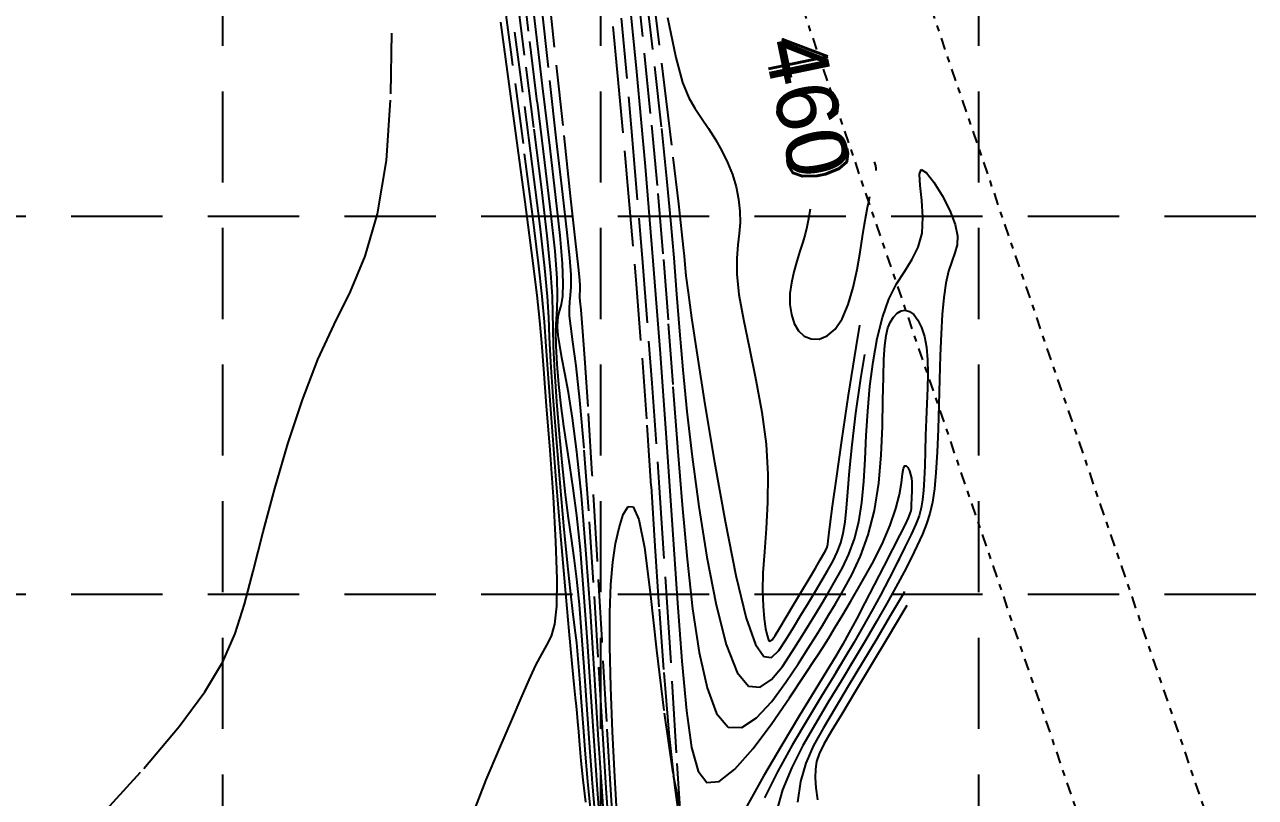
# Model space of a CAD drawing. Extents: x 6153 to 10142, y 8557 to 11052.
# Drawn here: x 8550.5 to 8753.2, y 9273.2 to 9400.5 of the extents above; entities that cross this region are included whole.
import ezdxf
from ezdxf.enums import TextEntityAlignment as Align

# ---------------------------------------------------------------- set-up
doc = ezdxf.new("R2010")
doc.units = 0
doc.header["$LTSCALE"] = 40
doc.header["$MEASUREMENT"] = 0
for name, pattern in [('DASH__25', [0.325, 0.25, -0.075]), ('ESMT', [0.16, 0.025, -0.03, 0.05, -0.03, 0.025]), ('HIDDEN', [0.375, 0.25, -0.125])]:
    doc.linetypes.add(name, pattern=pattern)
for name, color, linetype in [('EX-ESMT', 1, 'ESMT'), ('GRID', 254, 'HIDDEN'), ('TOPO_CON_100SC', 14, 'DASH__25'), ('TOPO_ICON_100SC', 15, 'CONTINUOUS')]:
    doc.layers.add(name, color=color, linetype=linetype)
doc.styles.add('SEG_LABEL', font='simplex1')
doc.styles.get("Standard").update_dxf_attribs({"font": 'ARIAL.TTF'})

msp = doc.modelspace()

# ---------------------------------------------------------------- linework, layer by layer
at = {"layer": 'EX-ESMT', "color": 0, "linetype": 'ESMT', "flags": 128}
for points in [[(8795.05, 9062.12), (8667.65, 9435.43), (8584.83, 9906.4)], [(8816.18, 9062.12), (8687.08, 9440.42), (8605.22, 9905.94)]]:
    msp.add_lwpolyline(points, dxfattribs=at)
at = {"layer": 'GRID', "color": 252, "linetype": 'HIDDEN', "ltscale": 1.5}
for p, q in [((8583.11, 10987.02), (8583.11, 8808.56)), ((8645.35, 10987.02), (8645.35, 8808.56)), ((8707.58, 10987.02), (8707.58, 8808.56)), ((6218.22, 9368.94), (10076.73, 9368.94)), ((6218.22, 9306.7), (10076.73, 9306.7))]:
    msp.add_line(p, q, dxfattribs=at)
at = {"layer": 'TOPO_CON_100SC', "color": 5, "linetype": 'DASH__25'}
for points in [[(8647.57, 9266.36), (8647.06, 9274.48), (8646.39, 9285.75), (8645.6, 9299.11), (8644.78, 9313.15), (8643.98, 9326.46), (8643.29, 9337.62), (8642.76, 9345.58), (8642.39, 9350.66), (8642.14, 9353.56), (8642, 9354.96), (8641.94, 9355.55), (8641.93, 9355.91), (8641.95, 9356.21), (8641.99, 9356.53), (8642.01, 9356.93), (8642, 9357.49), (8641.93, 9358.43), (8641.7, 9360.57), (8641.23, 9364.88), (8640.42, 9372.32), (8639.17, 9383.88), (8637.45, 9400), (8635.41, 9419.12)], [(8645.25, 9269.39), (8644.78, 9275.3), (8644.28, 9282.52), (8643.75, 9290.59), (8643.19, 9298.93), (8642.62, 9306.92), (8642.03, 9313.98), (8641.44, 9319.66), (8640.87, 9324.18), (8640.31, 9327.89), (8639.78, 9331.16), (8639.3, 9334.36), (8638.86, 9337.75), (8638.5, 9341.22), (8638.22, 9344.57), (8638.05, 9347.6), (8638.01, 9350.1), (8638.1, 9351.99), (8638.22, 9353.7), (8638.29, 9355.77), (8638.21, 9358.76), (8637.86, 9363.22), (8637.17, 9369.57), (8636.18, 9377.82), (8634.94, 9387.82), (8633.5, 9399.45), (8631.93, 9412.59)], [(8646.1, 9413.17), (8648.08, 9392.65), (8649.8, 9374.01), (8651.16, 9358.46), (8652.18, 9345.58), (8652.99, 9334.54), (8653.66, 9324.49), (8654.3, 9314.59), (8654.99, 9304.24), (8655.75, 9293.78), (8656.61, 9283.77), (8657.56, 9274.79), (8658.62, 9267.42)], [(8642.92, 9272.42), (8642.5, 9276.11), (8642.18, 9279.26), (8641.94, 9281.86), (8641.77, 9284), (8641.63, 9285.71), (8641.52, 9287.08), (8641.4, 9288.23), (8641.25, 9289.63), (8641.02, 9291.8), (8640.68, 9295.28), (8640.19, 9300.6), (8639.54, 9308.05), (8638.78, 9316.9), (8638.01, 9326.21), (8637.31, 9334.99), (8636.76, 9342.29), (8636.4, 9347.52), (8636.13, 9351.57), (8635.76, 9355.71), (8635.16, 9361.2), (8634.15, 9369.32), (8632.64, 9380.91), (8630.75, 9395.15), (8628.67, 9410.79)], [(8644.47, 9270.4), (8644.02, 9275.57), (8643.58, 9281.43), (8643.15, 9287.68), (8642.72, 9293.95), (8642.29, 9299.85), (8641.86, 9305.01), (8641.43, 9309.18), (8640.99, 9312.66), (8640.55, 9315.86), (8640.08, 9319.2), (8639.59, 9323.11), (8639.09, 9327.85), (8638.59, 9333.12), (8638.15, 9338.45), (8637.8, 9343.4), (8637.59, 9347.5), (8637.53, 9350.5), (8637.52, 9352.99), (8637.45, 9355.75), (8637.19, 9359.57), (8636.62, 9365.25), (8635.66, 9373.35), (8634.37, 9383.59), (8632.85, 9395.48), (8631.2, 9408.5)], [(8646.8, 9267.37), (8646.3, 9274.75), (8645.69, 9284.68), (8644.97, 9296.34), (8644.2, 9308.62), (8643.41, 9320.45), (8642.64, 9330.73), (8641.94, 9338.63), (8641.32, 9344.32), (8640.81, 9348.24), (8640.45, 9350.84), (8640.25, 9352.56), (8640.22, 9353.8), (8640.31, 9354.85), (8640.43, 9355.94), (8640.51, 9357.34), (8640.49, 9359.28), (8640.27, 9362.09), (8639.83, 9366.29), (8639.13, 9372.52), (8638.11, 9381.37), (8636.76, 9393.45), (8635.06, 9408.99)], [(8651.2, 9408.49), (8652.55, 9395.83), (8653.73, 9383.97), (8654.77, 9372.72), (8655.69, 9361.85), (8656.51, 9351.21), (8657.27, 9340.86), (8658.01, 9330.88), (8658.77, 9321.39), (8659.59, 9312.48), (8660.51, 9304.29), (8661.59, 9297.1), (8662.89, 9291.25), (8664.46, 9287.05), (8666.36, 9284.82), (8668.6, 9284.73), (8671.05, 9286.33), (8673.53, 9289.03), (8675.88, 9292.21), (8677.92, 9295.29), (8679.53, 9297.79), (8680.81, 9299.81), (8681.88, 9301.55), (8682.9, 9303.23), (8684.01, 9305.09), (8685.31, 9307.29), (8686.73, 9309.91), (8688.13, 9312.97), (8689.41, 9316.48), (8690.44, 9320.49), (8691.14, 9324.96), (8691.55, 9329.66), (8691.57, 9329.97)], [(8652.74, 9406.37), (8654.22, 9393.6), (8655.36, 9383.4), (8656.22, 9375.17), (8656.87, 9368.27), (8657.4, 9362.1), (8657.86, 9356.1), (8658.34, 9350.01), (8658.88, 9343.64), (8659.55, 9336.8), (8660.42, 9329.31), (8661.52, 9321.12), (8662.86, 9312.77), (8664.38, 9304.97), (8666.05, 9298.41), (8667.85, 9293.78), (8669.73, 9291.56), (8671.64, 9291.38), (8673.51, 9292.66), (8675.28, 9294.81), (8676.9, 9297.24), (8678.32, 9299.49), (8679.58, 9301.52), (8680.73, 9303.41), (8681.82, 9305.23), (8682.92, 9307.06), (8684.05, 9308.98), (8685.18, 9311.04), (8686.23, 9313.3), (8687.16, 9315.81), (8687.88, 9318.63), (8688.38, 9321.79), (8688.69, 9325.25), (8688.9, 9328.96), (8689.09, 9332.85), (8689.33, 9336.87), (8689.69, 9340.95), (8689.71, 9341.06)], [(8653.78, 9407.07), (8655.8, 9390.56), (8657.24, 9378.7), (8658.17, 9370.98), (8658.7, 9366.36), (8658.97, 9363.83), (8659.11, 9362.35), (8659.22, 9360.98), (8659.4, 9359.16), (8659.75, 9356.4), (8660.33, 9352.22), (8661.25, 9346.14), (8662.54, 9337.95), (8664.12, 9328.44), (8665.86, 9318.7), (8667.65, 9309.78), (8669.34, 9302.74), (8670.86, 9298.39), (8672.23, 9296.43), (8673.48, 9296.29), (8674.68, 9297.4), (8675.88, 9299.19), (8677.11, 9301.19), (8678.35, 9303.24), (8679.58, 9305.27), (8680.74, 9307.22), (8681.83, 9309.04), (8682.79, 9310.67), (8683.63, 9312.17), (8684.33, 9313.64), (8684.9, 9315.14), (8685.32, 9316.77), (8685.61, 9318.62), (8685.83, 9320.84), (8686.04, 9323.58), (8686.32, 9327.02), (8686.75, 9331.3), (8687.38, 9336.49), (8688.2, 9342.23), (8688.85, 9346.2)], [(8544.89, 9251.39), (8554.37, 9261.07), (8562.87, 9269.99), (8570.16, 9277.99), (8576, 9284.89), (8580.23, 9290.63), (8583.16, 9295.58), (8585.19, 9300.22), (8586.71, 9305.04), (8588.14, 9310.5), (8589.79, 9316.95), (8591.72, 9324.09), (8593.89, 9331.49), (8596.27, 9338.72), (8598.83, 9345.34), (8601.52, 9351.11), (8604.17, 9356.56), (8606.61, 9362.4), (8608.65, 9369.35), (8610.09, 9378.12), (8610.83, 9389.13), (8611.05, 9401.59)], [(8643.7, 9271.41), (8643.26, 9275.84), (8642.88, 9280.34), (8642.55, 9284.77), (8642.24, 9288.97), (8641.96, 9292.78), (8641.69, 9296.04), (8641.42, 9298.71), (8641.12, 9301.14), (8640.78, 9303.83), (8640.38, 9307.24), (8639.89, 9311.85), (8639.31, 9317.95), (8638.69, 9325.01), (8638.08, 9332.33), (8637.56, 9339.19), (8637.18, 9344.9), (8636.97, 9349.01), (8636.82, 9352.28), (8636.61, 9355.73), (8636.18, 9360.39), (8635.39, 9367.29), (8634.15, 9377.13), (8632.56, 9389.37), (8630.76, 9403.13)], [(8648.76, 9401.58), (8650.57, 9381.6), (8652.27, 9361.35), (8653.8, 9341.44), (8655.13, 9322.55), (8656.27, 9305.36), (8657.2, 9290.56), (8657.93, 9278.81), (8658.47, 9270.6)], [(8656.4, 9401.67), (8657.72, 9395.08), (8658.84, 9390.96), (8659.87, 9388.46), (8660.89, 9386.75), (8661.99, 9385.1), (8663.13, 9383.39), (8664.26, 9381.6), (8665.32, 9379.75), (8666.27, 9377.82), (8667.05, 9375.83), (8667.66, 9373.8), (8668.08, 9371.78), (8668.3, 9369.81), (8668.33, 9367.91), (8668.18, 9366.1), (8667.96, 9364.22), (8667.79, 9362.05), (8667.81, 9359.4), (8668.14, 9356.08), (8668.87, 9351.95), (8669.86, 9347.17), (8670.94, 9342), (8671.92, 9336.66), (8672.61, 9331.4), (8672.9, 9326.42), (8672.86, 9321.78), (8672.63, 9317.51), (8672.33, 9313.65), (8672.09, 9310.22), (8672.02, 9307.24), (8672.11, 9304.72), (8672.29, 9302.65), (8672.52, 9301.04), (8672.77, 9299.88), (8672.98, 9299.17), (8673.23, 9298.93), (8673.58, 9299.17), (8674.1, 9299.9), (8674.85, 9301.15), (8675.89, 9302.89), (8677.12, 9304.95), (8678.42, 9307.13), (8679.67, 9309.22), (8680.73, 9311.01), (8681.53, 9312.36), (8682.08, 9313.3), (8682.43, 9313.97), (8682.64, 9314.47), (8682.76, 9314.91), (8682.85, 9315.46), (8682.96, 9316.43), (8683.17, 9318.21), (8683.56, 9321.19), (8684.17, 9325.73), (8685.07, 9332.02), (8686.18, 9339.49), (8687.42, 9347.33), (8688.04, 9351.02)], [(8679.11, 9300.77), (8679.58, 9301.52), (8680.73, 9303.41), (8681.82, 9305.23), (8682.92, 9307.06), (8684.05, 9308.98), (8685.18, 9311.04), (8686.23, 9313.3), (8687.16, 9315.81), (8687.88, 9318.63), (8688.38, 9321.79), (8688.69, 9325.25), (8688.9, 9328.96), (8689.09, 9332.85), (8689.33, 9336.87), (8689.69, 9340.95), (8690.21, 9344.97), (8690.89, 9348.8), (8691.76, 9352.29), (8692.83, 9355.32), (8694.09, 9357.82), (8695.42, 9359.93), (8696.66, 9361.87), (8697.66, 9363.88), (8698.28, 9366.14), (8698.41, 9368.8), (8698.23, 9371.56), (8697.97, 9374.04), (8697.87, 9375.86), (8698.16, 9376.63), (8698.99, 9376.11), (8700.21, 9374.55), (8701.57, 9372.35), (8702.83, 9369.9), (8703.74, 9367.6), (8704.12, 9365.75), (8704.06, 9364.24), (8703.7, 9362.9), (8703.18, 9361.52), (8702.64, 9359.92), (8702.2, 9357.94), (8701.86, 9355.56), (8701.61, 9352.77), (8701.42, 9349.58), (8701.27, 9346), (8701.15, 9342.06), (8701.03, 9337.95), (8700.91, 9333.88), (8700.76, 9330.07), (8700.56, 9326.74), (8700.31, 9324.03), (8699.99, 9321.84), (8699.56, 9319.98), (8699.02, 9318.29), (8698.33, 9316.58), (8697.5, 9314.71), (8696.5, 9312.64), (8695.33, 9310.36), (8693.99, 9307.86), (8692.48, 9305.15), (8690.79, 9302.21), (8688.96, 9299.08), (8687.01, 9295.79), (8686.52, 9294.98)], [(8679.53, 9297.79), (8680.81, 9299.81), (8681.88, 9301.55), (8682.9, 9303.23), (8684.01, 9305.09), (8685.31, 9307.29), (8686.73, 9309.91), (8688.13, 9312.97), (8689.41, 9316.48), (8690.44, 9320.49), (8691.14, 9324.96), (8691.55, 9329.66), (8691.76, 9334.33), (8691.85, 9338.68), (8691.91, 9342.44), (8692, 9345.41), (8692.14, 9347.66), (8692.36, 9349.33), (8692.67, 9350.58), (8693.07, 9351.55), (8693.57, 9352.34), (8694.16, 9352.96), (8694.82, 9353.35), (8695.51, 9353.47), (8696.22, 9353.28), (8696.92, 9352.74), (8697.59, 9351.85), (8698.18, 9350.65), (8698.66, 9349.15), (8699, 9347.36), (8699.19, 9345.31), (8699.23, 9343.05), (8699.19, 9340.62), (8699.09, 9338.07), (8698.97, 9335.45), (8698.87, 9332.83), (8698.79, 9330.26), (8698.71, 9327.84), (8698.62, 9325.65), (8698.51, 9323.77), (8698.37, 9322.23), (8698.14, 9320.91), (8697.78, 9319.63), (8697.25, 9318.23), (8696.49, 9316.54), (8695.47, 9314.42), (8694.24, 9311.96), (8692.87, 9309.3), (8691.43, 9306.56), (8689.97, 9303.86), (8688.55, 9301.31), (8687.09, 9298.78), (8685.53, 9296.14), (8684.11, 9293.78)], [(8648.07, 9269.84), (8647.7, 9276.64), (8647.34, 9284.02), (8647.05, 9291.37), (8646.89, 9298.09), (8646.89, 9303.7), (8647.06, 9308.27), (8647.38, 9311.99), (8647.84, 9315.05), (8648.42, 9317.63), (8649.1, 9319.81), (8649.88, 9321.15), (8650.73, 9321.07), (8651.63, 9319.01), (8652.56, 9314.4), (8653.51, 9306.96), (8654.56, 9297.49), (8655.8, 9287.09), (8657.31, 9276.85), (8659.18, 9267.87)], [(8694.5, 9312.48), (8694.24, 9311.96), (8692.87, 9309.3), (8691.43, 9306.56), (8689.97, 9303.86), (8688.55, 9301.31), (8687.09, 9298.78), (8685.53, 9296.14), (8683.78, 9293.22), (8681.75, 9289.88), (8679.41, 9286.03), (8676.92, 9281.81), (8674.5, 9277.44), (8672.36, 9273.13)], [(8694.97, 9309.68), (8693.99, 9307.86), (8692.48, 9305.15), (8690.79, 9302.21), (8688.96, 9299.08), (8687.01, 9295.79), (8684.96, 9292.39), (8682.85, 9288.9), (8680.72, 9285.37), (8678.67, 9281.79), (8676.83, 9278.16), (8675.31, 9274.49), (8674.25, 9270.76)], [(8695.39, 9307.15), (8694.98, 9306.43), (8693.04, 9303.11), (8690.82, 9299.37), (8688.48, 9295.44), (8686.14, 9291.55), (8683.95, 9287.92), (8682.03, 9284.71), (8680.42, 9281.76), (8679.16, 9278.88), (8678.27, 9275.85), (8677.78, 9272.45)], [(8695.78, 9304.84), (8695.28, 9304.01), (8692.69, 9299.67), (8689.95, 9295.1), (8687.32, 9290.72), (8685.05, 9286.94), (8683.33, 9284.07), (8682.13, 9281.98), (8681.36, 9280.41), (8680.92, 9279.12), (8680.73, 9277.87), (8680.71, 9276.45), (8680.82, 9274.78), (8681.05, 9272.85)]]:
    msp.add_lwpolyline(points, dxfattribs=at)
at = {"layer": 'TOPO_ICON_100SC', "color": 5, "linetype": 'Continuous', "flags": 128}
for points in [[(8649.74, 9408.2), (8651.25, 9392.76), (8652.67, 9377.16), (8653.98, 9361.6), (8655.16, 9346.33), (8656.2, 9331.7), (8657.14, 9318.12), (8657.98, 9305.97), (8658.76, 9295.64), (8659.5, 9287.46), (8660.33, 9281.43), (8661.41, 9277.53), (8662.87, 9275.68), (8664.86, 9275.85), (8667.46, 9277.89), (8670.46, 9281.28), (8673.56, 9285.39), (8676.48, 9289.62), (8678.95, 9293.34), (8680.75, 9296.1), (8682.03, 9298.09), (8683.03, 9299.68), (8683.98, 9301.24), (8685.11, 9303.11), (8686.58, 9305.57), (8688.28, 9308.51), (8690.04, 9311.7), (8691.69, 9314.95), (8693.05, 9318.04), (8693.98, 9320.79), (8694.56, 9323.14), (8694.88, 9325.05), (8695.07, 9326.5), (8695.22, 9327.44), (8695.43, 9327.86), (8695.68, 9327.86), (8695.95, 9327.55), (8696.2, 9327.03), (8696.4, 9326.41), (8696.53, 9325.8), (8696.59, 9325.2), (8696.6, 9324.6), (8696.59, 9324.01), (8696.57, 9323.42), (8696.55, 9322.83), (8696.53, 9322.25), (8696.51, 9321.71), (8696.49, 9321.22), (8696.46, 9320.79), (8696.42, 9320.43), (8696.29, 9319.98), (8696, 9319.29), (8695.48, 9318.18), (8694.64, 9316.49), (8693.44, 9314.13), (8691.99, 9311.29), (8690.42, 9308.24), (8688.87, 9305.25), (8687.47, 9302.58), (8686.3, 9300.41), (8685.23, 9298.49), (8684.06, 9296.48), (8682.59, 9294.06), (8680.64, 9290.86), (8678.1, 9286.69), (8675.17, 9281.84), (8672.17, 9276.72), (8669.41, 9271.76)], [(8646.02, 9268.38), (8645.54, 9275.02), (8644.98, 9283.6), (8644.35, 9293.5), (8643.67, 9303.9), (8642.94, 9313.99), (8642.2, 9322.94), (8641.46, 9330.14), (8640.74, 9335.7), (8640.07, 9339.92), (8639.48, 9343.13), (8639, 9345.61), (8638.64, 9347.65), (8638.4, 9349.33), (8638.29, 9350.7), (8638.3, 9351.8), (8638.43, 9352.7), (8638.66, 9353.48), (8638.92, 9354.41), (8639.14, 9355.79), (8639.22, 9357.95), (8639.09, 9361.18), (8638.68, 9365.8), (8637.99, 9372.04), (8637.03, 9380.17), (8635.81, 9390.41), (8634.34, 9403.02)], [(8624.36, 9270.58), (8626.54, 9276.13), (8628.76, 9281.37), (8630.68, 9285.86), (8632.26, 9289.57), (8633.58, 9292.59), (8634.69, 9294.99), (8635.66, 9296.84), (8636.52, 9298.3), (8637.26, 9299.77), (8637.82, 9301.75), (8638.16, 9304.72), (8638.23, 9309.16), (8638.01, 9315.36), (8637.58, 9322.72), (8637.03, 9330.44), (8636.47, 9337.72), (8636, 9343.76), (8635.66, 9348.12), (8635.35, 9351.74), (8634.9, 9355.95), (8634.14, 9362.05), (8632.92, 9371.35), (8631.13, 9384.69), (8628.94, 9400.92)], [(8690.75, 9376.51), (8690.74, 9376.61), (8690.74, 9376.72), (8690.73, 9376.83), (8690.71, 9376.96), (8690.69, 9377.09), (8690.65, 9377.24), (8690.61, 9377.4), (8690.56, 9377.58), (8690.51, 9377.75), (8690.45, 9377.93)], [(8679.87, 9370.14), (8679.71, 9369.2), (8679.53, 9368.23), (8679.31, 9367.17), (8679.02, 9366.01), (8678.64, 9364.69), (8678.16, 9363.19), (8677.65, 9361.55), (8677.15, 9359.8), (8676.76, 9358.01), (8676.54, 9356.2), (8676.54, 9354.43), (8676.77, 9352.77), (8677.24, 9351.3), (8677.95, 9350.08), (8678.88, 9349.21), (8680.03, 9348.74), (8681.32, 9348.73), (8682.66, 9349.25), (8683.96, 9350.34), (8685.14, 9352.07), (8686.13, 9354.42), (8686.93, 9357.21), (8687.58, 9360.18), (8688.09, 9363.06), (8688.5, 9365.61), (8688.83, 9367.63), (8689.1, 9369.18), (8689.32, 9370.38), (8689.51, 9371.34), (8689.69, 9372.18)]]:
    msp.add_lwpolyline(points, dxfattribs=at)
at = {"layer": 'TOPO_ICON_100SC', "color": 0, "linetype": 'Continuous', "flags": 128}
for points in [[(8690.75, 9376.51), (8690.74, 9376.61), (8690.74, 9376.72), (8690.73, 9376.83), (8690.71, 9376.96), (8690.69, 9377.09), (8690.65, 9377.24), (8690.61, 9377.4), (8690.56, 9377.58), (8690.51, 9377.75), (8690.45, 9377.93)], [(8679.87, 9370.14), (8679.71, 9369.2), (8679.53, 9368.23), (8679.31, 9367.17), (8679.02, 9366.01), (8678.64, 9364.69), (8678.16, 9363.19), (8677.65, 9361.55), (8677.15, 9359.8), (8676.76, 9358.01), (8676.54, 9356.2), (8676.54, 9354.43), (8676.77, 9352.77), (8677.24, 9351.3), (8677.95, 9350.08), (8678.88, 9349.21), (8680.03, 9348.74), (8681.32, 9348.73), (8682.66, 9349.25), (8683.96, 9350.34), (8685.14, 9352.07), (8686.13, 9354.42), (8686.93, 9357.21), (8687.58, 9360.18), (8688.09, 9363.06), (8688.5, 9365.61), (8688.83, 9367.63), (8689.1, 9369.18), (8689.32, 9370.38), (8689.51, 9371.34), (8689.69, 9372.18)]]:
    msp.add_lwpolyline(points, dxfattribs=at)
at = {"layer": 'TOPO_ICON_100SC', "color": 0, "linetype": 'Continuous'}
msp.add_lwpolyline([(8680.79, 9296.16), (8682.03, 9298.09), (8683.03, 9299.68), (8683.98, 9301.24), (8685.11, 9303.11), (8686.58, 9305.57), (8688.28, 9308.51), (8690.04, 9311.7), (8691.69, 9314.95), (8693.05, 9318.04), (8693.98, 9320.79), (8694.56, 9323.14), (8694.88, 9325.05), (8695.07, 9326.5), (8695.22, 9327.44), (8695.43, 9327.86), (8695.68, 9327.86), (8695.95, 9327.55), (8696.2, 9327.03), (8696.4, 9326.41), (8696.53, 9325.8), (8696.59, 9325.2), (8696.6, 9324.6), (8696.59, 9324.01), (8696.57, 9323.42), (8696.55, 9322.83), (8696.53, 9322.25), (8696.51, 9321.71), (8696.49, 9321.22), (8696.46, 9320.79), (8696.42, 9320.43), (8696.29, 9319.98), (8696, 9319.29), (8695.48, 9318.18), (8694.64, 9316.49), (8693.44, 9314.13), (8691.99, 9311.29), (8690.42, 9308.24), (8688.87, 9305.25), (8687.47, 9302.58), (8686.3, 9300.41), (8685.23, 9298.49), (8684.06, 9296.48), (8682.86, 9294.5)], dxfattribs=at)

# ---------------------------------------------------------------- texts
at = {"layer": 'TOPO_ICON_100SC', "color": 0, "linetype": 'Continuous', "style": 'SEG_LABEL'}
msp.add_text('460', height=10, rotation=281.7205, dxfattribs=at).set_placement((8679.36, 9387.09), align=Align.MIDDLE_CENTER)
at = {"layer": 'TOPO_ICON_100SC', "color": 5, "linetype": 'Continuous'}
msp.add_text('460', height=10, rotation=281.7205, dxfattribs=at).set_placement((8679.36, 9387.09), align=Align.MIDDLE_CENTER)

doc.saveas('drawing.dxf')
